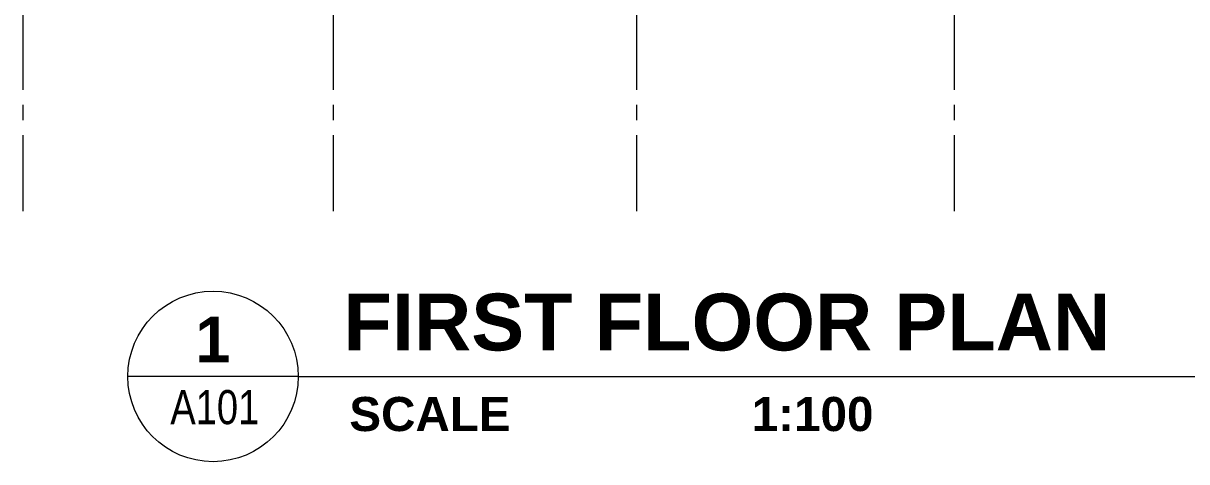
# Model space of a CAD drawing. Header units: millimetres. Extents: x -9083 to 924194, y -232449 to 321637.
# Drawn here: x 68785 to 84150, y 150937 to 156721 of the extents above; entities that cross this region are included whole.
import ezdxf
from ezdxf.enums import TextEntityAlignment as Align

# ---------------------------------------------------------------- set-up
doc = ezdxf.new("R2010")
doc.units = ezdxf.units.MM
doc.header["$LTSCALE"] = 400
doc.header["$MEASUREMENT"] = 0
doc.linetypes.add('CENTER', pattern=[2, 1.25, -0.25, 0.25, -0.25])
doc.linetypes.add('CENTERX2', pattern=[4, 2.5, -0.5, 0.5, -0.5])
doc.layers.add('AXIES', color=7, linetype='CENTER', lineweight=0, true_color=0x949596)
for name, color, linetype, lineweight in [('REFER TILTLE 100', 7, 'Continuous', 5), ('TEXT DRAWING TITLE', 7, 'Continuous', 5), ('WALL PROPOSED', 255, 'Continuous', 30)]:
    doc.layers.add(name, color=color, linetype=linetype, lineweight=lineweight)
doc.styles.add('arial', font='arial.ttf', dxfattribs={"width": 0.8, "height": 2.2})
doc.styles.add('ARIAL-TITLE', font='arialbd.ttf')

# ---------------------------------------------------------------- blocks, each defined once
blk = doc.blocks.new('hjhg')
at = {"layer": 'AXIES', "linetype": 'CENTERX2'}
for p, q in [((6077582.5, 791366), (6077582.5, 816591.3)), ((6081680.8, 791366), (6081680.8, 816591.3)), ((6085684.3, 791366), (6085684.3, 816591.3)), ((6089882.5, 791366), (6089882.5, 816591.3))]:
    blk.add_line(p, q, dxfattribs=at)
blk = doc.blocks.new('A-DETAIL-TITLE-100')
at = {"layer": 'TEXT DRAWING TITLE', "linetype": 'Continuous'}
blk.add_line((0, 0), (-1500, 0), dxfattribs=at)
blk.add_circle((-750, 0), 750, dxfattribs=at)
at = {"layer": 'TEXT DRAWING TITLE', "style": 'ARIAL-TITLE'}
for tag, p, height in [('TITLE1', (450, 937), 500), ('SCALE1', (450, -480), 300), ('SCALE2', (2479, -480), 300)]:
    blk.add_attdef(tag, p, '', height=height, dxfattribs=at)
at = {"layer": 'TEXT DRAWING TITLE', "color": 7, "style": 'ARIAL-TITLE'}
blk.add_attdef('TITLE2_001', (435, 228), '', height=500, dxfattribs=at)
at = {"layer": 'TEXT DRAWING TITLE', "linetype": 'Continuous', "style": 'ARIAL-TITLE'}
blk.add_attdef('DRWG-NO', text='', height=400, dxfattribs=at).set_placement((-751, 326), align=Align.MIDDLE)
at = {"layer": 'TEXT DRAWING TITLE', "linetype": 'Continuous', "style": 'arial', "width": 0.8}
blk.add_attdef('DRAWING-REF', text='', height=300, dxfattribs=at).set_placement((-735, -270), align=Align.MIDDLE)

msp = doc.modelspace()

# ---------------------------------------------------------------- linework, layer by layer
at = {"layer": 'TEXT DRAWING TITLE'}
msp.add_line((72416.51774, 152062.19053), (85108.1466, 152062.19053), dxfattribs=at)

# ---------------------------------------------------------------- block references
ref = msp.add_blockref('A-DETAIL-TITLE-100', (72416.51774, 152062.19053), dxfattribs=dict(at, xscale=1.5, yscale=1.5, zscale=1.5))
ref.add_attrib('TITLE2_001', 'FIRST FLOOR PLAN', (73014.26671, 152404.90062), dxfattribs={"layer": 'REFER TILTLE 100', "color": 7, "height": 750, "style": 'ARIAL-TITLE'})
ref.add_attrib('DRWG-NO', '1', dxfattribs={"layer": 'REFER TILTLE 100', "linetype": 'Continuous', "height": 600, "style": 'ARIAL-TITLE'}).set_placement((71289.86586, 152550.45315), align=Align.MIDDLE)
ref.add_attrib('DRAWING-REF', 'A101', dxfattribs={"layer": 'REFER TILTLE 100', "linetype": 'Continuous', "height": 450, "style": 'arial', "width": 0.8}).set_placement((71314.61969, 151657.39311), align=Align.MIDDLE)
ref.add_attrib('SCALE1', 'SCALE', (73091.51774, 151341.44648), dxfattribs={"layer": 'REFER TILTLE 100', "height": 450, "style": 'ARIAL-TITLE'})
ref.add_attrib('SCALE2', '             1:100', (76135.01774, 151341.44648), dxfattribs={"layer": 'REFER TILTLE 100', "height": 450, "style": 'ARIAL-TITLE'})
at = {"layer": 'WALL PROPOSED'}
msp.add_blockref('hjhg', (-6008797.0977, -637121.91356), dxfattribs=at)

doc.saveas('drawing.dxf')
